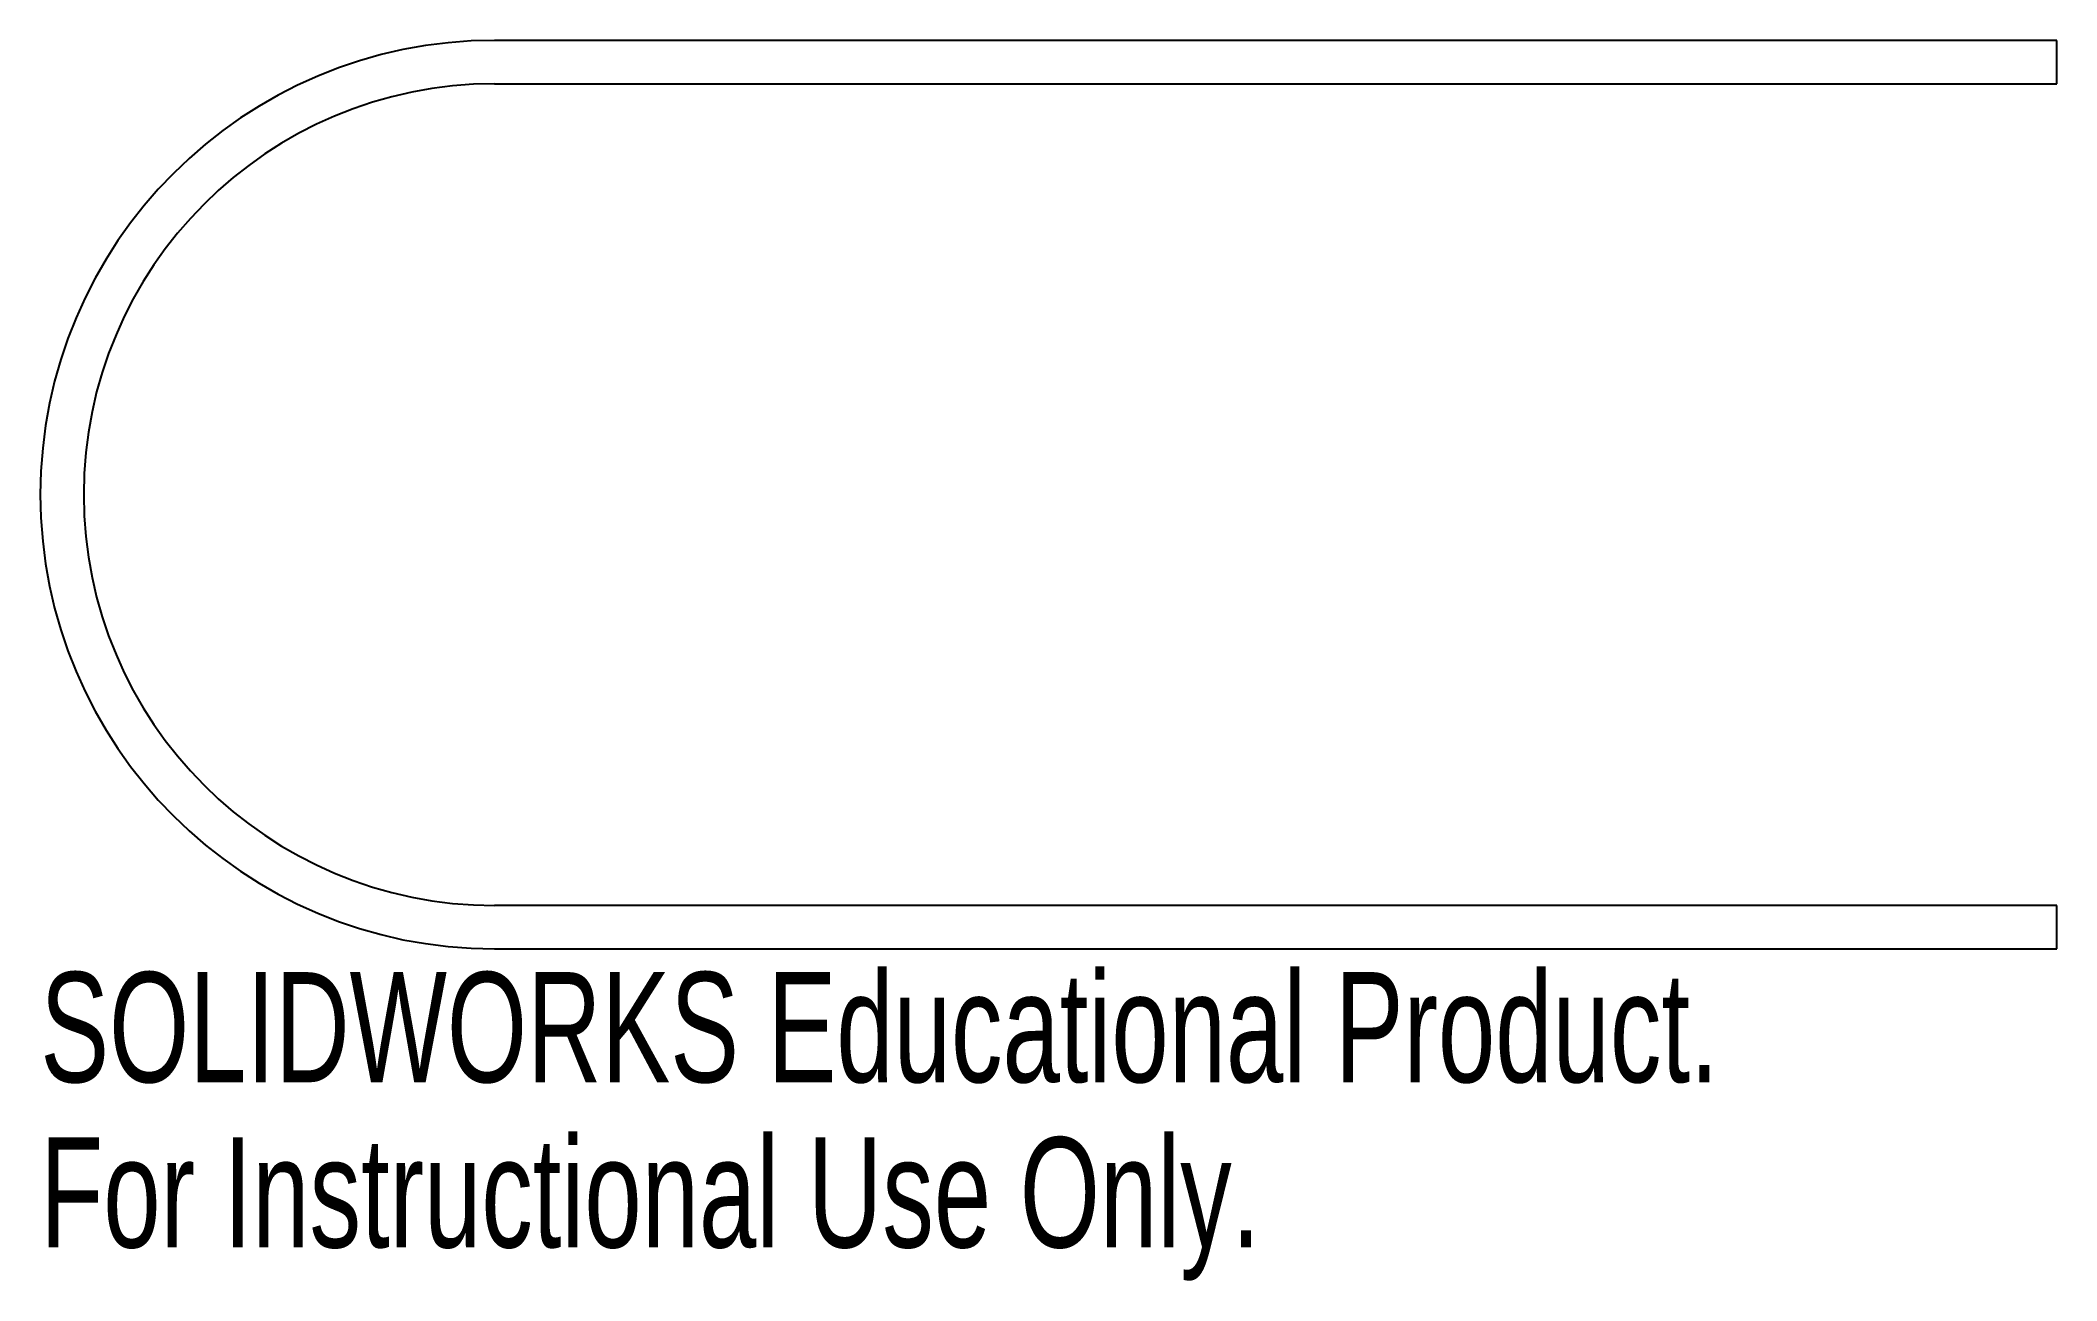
# Model space of a CAD drawing. Header units: inches. Extents: x -0.78 to 2.7, y -1.36 to 0.79.
import ezdxf

# ---------------------------------------------------------------- set-up
doc = ezdxf.new("R2010")
doc.units = ezdxf.units.IN
doc.header["$MEASUREMENT"] = 0
doc.styles.add('SLDTEXTSTYLE0', font='TXT', dxfattribs={"width": 0.7})

msp = doc.modelspace()

# ---------------------------------------------------------------- linework, layer by layer
at = {"color": 7, "linetype": 'Continuous', "lineweight": 25}
for p, q in [((2.7, 0.785), (0, 0.785)), ((2.7, 0.71), (2.7, 0.785)), ((0, 0.71), (2.7, 0.71)), ((2.7, -0.71), (0, -0.71)), ((2.7, -0.785), (2.7, -0.71)), ((0, -0.785), (2.7, -0.785))]:
    msp.add_line(p, q, dxfattribs=at)
for radius in [0.785, 0.71]:
    msp.add_arc((0, 0), radius, 90, 270, dxfattribs=at)

# ---------------------------------------------------------------- texts
at = {"color": 7, "linetype": 'Continuous', "char_height": 0.1903, "attachment_point": 1, "style": 'SLDTEXTSTYLE0'}
for s, insert in [('SOLIDWORKS Educational Product.', (-0.785, -0.8251)), ('For Instructional Use Only.', (-0.785, -1.1106))]:
    msp.add_mtext(s, dxfattribs=dict(at, insert=insert))

doc.saveas('drawing.dxf')
